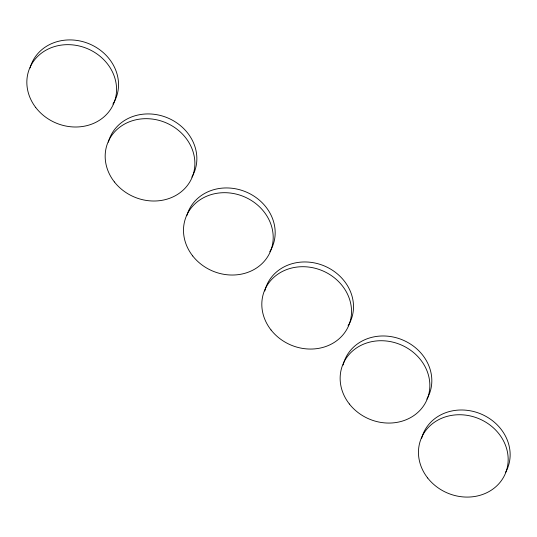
<?xml version="1.0" encoding="UTF-8"?>
<svg xmlns="http://www.w3.org/2000/svg" width="537" height="537" viewBox="0 0 537 537"><rect width="100%" height="100%" fill="white"/><g stroke="black" fill="none" stroke-linecap="round" stroke-linejoin="round"><path stroke-width="0.81" d="M421.646 438.252A45.591 40.362 22.6 0 1 480.44 413.752A45.591 40.362 22.6 0 1 505.559 472.432M343.123 365.026A45.591 40.362 22.6 0 1 402.132 339.74A45.591 40.362 22.6 0 1 426.821 399.139M264.801 291.007A45.591 40.362 22.6 0 1 324.241 265.902A45.591 40.362 22.6 0 1 348.07 325.831M186.896 215.424A45.591 40.362 22.6 0 1 246.758 192.246A45.591 40.362 22.6 0 1 269.742 251.813M108.353 142.184A45.591 40.362 22.6 0 1 167.584 117.865A45.591 40.362 22.6 0 1 191.857 177.089M30.092 67.951A45.591 40.362 22.6 0 1 90.001 44.168A45.591 40.362 22.6 0 1 112.898 104.097M427.68 478.004A45.591 40.362 22.6 0 0 504.726 474.963A45.591 40.362 22.6 0 0 457.544 414.772A45.591 40.362 22.6 0 0 427.68 478.004M349.359 403.985A45.591 40.362 22.6 0 0 426.405 400.944A45.591 40.362 22.6 0 0 379.223 340.76A45.591 40.362 22.6 0 0 349.359 403.985M271.037 329.973A45.591 40.362 22.6 0 0 348.083 326.932A45.591 40.362 22.6 0 0 300.901 266.741A45.591 40.362 22.6 0 0 271.037 329.973M192.716 255.954A45.591 40.362 22.6 0 0 269.755 252.914A45.591 40.362 22.6 0 0 222.58 192.723A45.591 40.362 22.6 0 0 192.716 255.954M114.388 181.936A45.591 40.362 22.6 0 0 191.434 178.895A45.591 40.362 22.6 0 0 144.258 118.711A45.591 40.362 22.6 0 0 114.388 181.936M35.69 107.44A45.591 40.362 22.6 0 0 112.871 105.386A45.591 40.362 22.6 0 0 66.554 44.672A45.591 40.362 22.6 0 0 35.69 107.44"/></g></svg>
